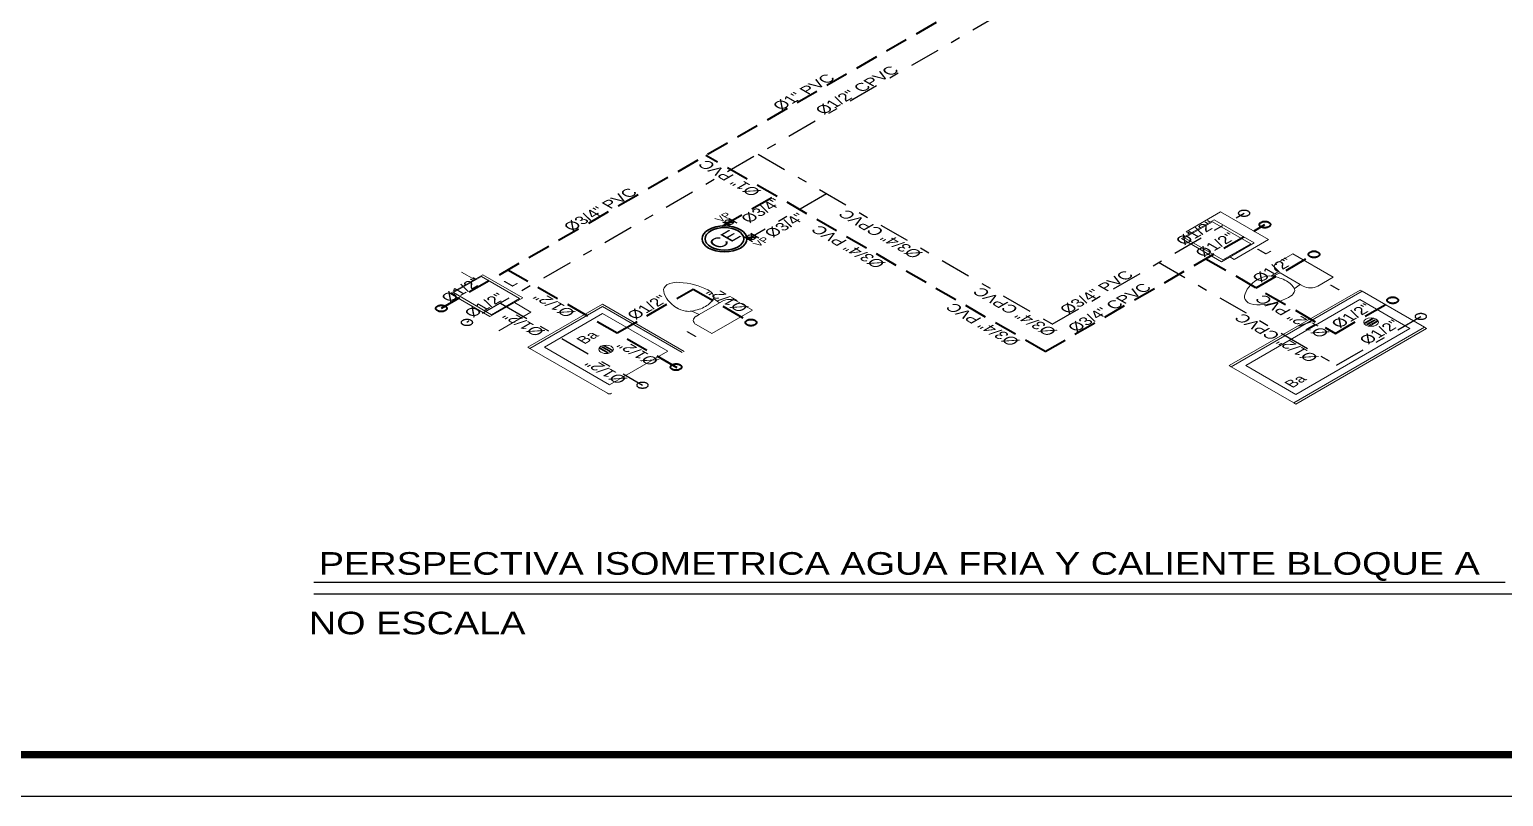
# Model space of a CAD drawing. Header units: feet. Extents: x 1019 to 2236, y -546 to 122.
# Drawn here: x 1080.21 to 1095.51, y -364.7 to -356.74 of the extents above; entities that cross this region are included whole.
import ezdxf

# ---------------------------------------------------------------- set-up
doc = ezdxf.new("R2010")
doc.units = ezdxf.units.FT
doc.header["$LTSCALE"] = 0.05
doc.header["$MEASUREMENT"] = 0
for name, pattern in [('CONTINUA', [0]), ('DASHDOT', [25.4, 12.7, -6.35, 0, -6.35]), ('HIDDEN', [9.525, 6.35, -3.175])]:
    doc.linetypes.add(name, pattern=pattern)
for name, color, linetype, lineweight in [('AGUA POTABLE', 5, 'HIDDEN', 35), ('AGUAFRIA', 5, 'HIDDEN', 30), ('I-FURN', 8, 'Continuous', 0), ('P-SANR-FIXT', 8, 'Continuous', 9)]:
    doc.layers.add(name, color=color, linetype=linetype, lineweight=lineweight)
for name, color, linetype in [('AGUA_CALIENTE', 1, 'DASHDOT'), ('MARCO', 1, 'Continuous'), ('textos', 7, 'Continuous'), ('TEXXT', 2, 'Continuous')]:
    doc.layers.add(name, color=color, linetype=linetype)
doc.styles.add('DAMIAN', font='arial.ttf', dxfattribs={"height": 0.12})

# ---------------------------------------------------------------- blocks, each defined once
blk = doc.blocks.new('bath_sink_6127 - bath_sink_6127-542651-Nivel 1')
at = {"layer": 'I-FURN'}
for p, q in [((0.293, 0.244), (0.293, 0.4)), ((0.395, 0.244), (-0.005, 0.244)), ((-0.005, 0.244), (-0.005, -0.245)), ((0.025, -0.234), (0.025, 0.233)), ((0.025, 0.233), (0.369, 0.233)), ((0.369, 0.233), (0.369, -0.234)), ((0.395, -0.245), (0.395, 0.244)), ((-0.005, -0.245), (0.395, -0.245)), ((0.369, -0.234), (0.025, -0.234)), ((0.293, -0.448), (0.293, -0.245)), ((-0.1, -0.448), (0.293, -0.448))]:
    blk.add_line(p, q, dxfattribs=at)
blk = doc.blocks.new('Toilet_-_Tank_-_3D_4840 - 17_ High_ Seat Not Visible-536545-Nivel 1')
at = {"layer": 'P-SANR-FIXT'}
for p, q in [((0.248, 0.489), (-0.248, 0.489)), ((-0.248, 0.489), (-0.248, 0.298)), ((0.248, 0.298), (0.248, 0.489)), ((-0.159, 0.21), (-0.123, 0.21)), ((-0.123, 0.21), (-0.132, 0.127)), ((-0.123, 0.21), (0.123, 0.21)), ((0.132, 0.127), (0.123, 0.21)), ((0.123, 0.21), (0.159, 0.21))]:
    blk.add_line(p, q, dxfattribs=at)
for centre, radius, start, end in [((-0.159, 0.298), 0.0889, 180, 270), ((0.159, 0.298), 0.0889, 270, 360), ((0, -0.104), 0.266, 90.1019, 119.8981), ((0, -0.104), 0.266, 60.1019, 89.8981), ((-0.023, 0.008), 0.167, 151.0596, 182.709), ((-0.083, 0.041), 0.0995, 119.8981, 151.0596), ((0.083, 0.041), 0.0995, 28.9404, 60.1019), ((0.023, 0.008), 0.167, 357.291, 28.9404), ((0.25, 0.021), 0.441, 182.709, 218.5058), ((-0.25, 0.021), 0.441, 321.4942, 357.291), ((0.011, -0.169), 0.136, 218.5058, 265.219), ((-0.011, -0.169), 0.136, 274.781, 321.4942)]:
    blk.add_arc(centre, radius, start, end, dxfattribs=at)
blk = doc.blocks.new('Shower_Stall_9385 - 1-684532-Nivel 1')
at = {"layer": 'P-SANR-FIXT'}
for p, q in [((-0.576, 0.533), (0.424, 0.533)), ((-0.576, -0.381), (-0.576, 0.533)), ((0.424, 0.508), (-0.551, 0.508)), ((-0.551, -0.381), (-0.551, 0.508)), ((-0.475, -0.279), (-0.475, 0.432)), ((-0.475, 0.432), (0.322, 0.432)), ((0.322, 0.432), (0.322, -0.279)), ((-0.121, 0.108), (-0.032, 0.108)), ((-0.032, 0.099), (-0.121, 0.099)), ((-0.121, 0.081), (-0.032, 0.081)), ((-0.032, 0.072), (-0.121, 0.072)), ((-0.121, 0.053), (-0.032, 0.053)), ((-0.032, 0.044), (-0.121, 0.044)), ((-0.576, -0.381), (-0.551, -0.381)), ((-0.551, -0.381), (0.398, -0.381)), ((0.322, -0.279), (-0.475, -0.279))]:
    blk.add_line(p, q, dxfattribs=at)
for centre, radius, start, end in [((-0.076, 0.076), 0.0635, 360, 180), ((-0.076, 0.076), 0.0635, 0, 180), ((-0.076, 0.076), 0.0635, 180, 360), ((-0.076, 0.076), 0.0635, 180, 360), ((-0.121, 0.103), 0.00444, 90, 270), ((-0.121, 0.076), 0.00444, 90, 270), ((-0.121, 0.049), 0.00444, 90, 270), ((-0.032, 0.103), 0.00444, 270, 90), ((-0.032, 0.076), 0.00444, 270, 90), ((-0.032, 0.049), 0.00444, 270, 90), ((0.398, -0.356), 0.0254, 270, 360)]:
    blk.add_arc(centre, radius, start, end, dxfattribs=at)
blk = doc.blocks.new('bath_sink_6127 - bath_sink_6127-V2-Nivel 1')
at = {"layer": 'I-FURN'}
for p, q in [((0.293, 0.297), (-0.127, 0.297)), ((-0.127, 0.297), (-0.127, -0.29)), ((0.293, 0.244), (0.293, 0.297)), ((0.395, 0.244), (-0.005, 0.244)), ((-0.005, 0.244), (-0.005, -0.245)), ((0.025, -0.234), (0.025, 0.233)), ((0.025, 0.233), (0.369, 0.233)), ((0.369, 0.233), (0.369, -0.234)), ((0.395, -0.245), (0.395, 0.244)), ((-0.005, -0.245), (0.395, -0.245)), ((0.369, -0.234), (0.025, -0.234)), ((0.293, -0.29), (0.293, -0.245)), ((0.293, -0.29), (-0.127, -0.29))]:
    blk.add_line(p, q, dxfattribs=at)
blk = doc.blocks.new('A$C24CF40E6')
at = {"layer": 'P-SANR-FIXT', "extrusion": (-2.36783e-12, 8.94772e-16, -1)}
for p, q in [((0, 0.814), (1.6, 0.814)), ((1.6, 0.789), (0, 0.789)), ((1.6, 0.814), (1.6, 0.789)), ((1.6, 0.025), (1.6, 0.789)), ((0.102, 0.713), (1.498, 0.713)), ((1.498, 0.713), (1.498, 0.102)), ((1.283, 0.439), (1.373, 0.439)), ((1.373, 0.43), (1.283, 0.43)), ((1.283, 0.412), (1.373, 0.412)), ((1.373, 0.403), (1.283, 0.403)), ((1.283, 0.384), (1.373, 0.384)), ((1.373, 0.375), (1.283, 0.375)), ((1.498, 0.102), (0.102, 0.102))]:
    blk.add_line(p, q, dxfattribs=at)
at = {"layer": 'P-SANR-FIXT', "extrusion": (2.36783e-12, 8.94772e-16, -1)}
for p, q in [((0, 0.814), (0, 0.789)), ((0, 0.025), (0, 0.789)), ((0.102, 0.713), (0.102, 0.102))]:
    blk.add_line(p, q, dxfattribs=at)
at = {"layer": 'P-SANR-FIXT', "extrusion": (-2.36783e-12, -8.94772e-16, -1)}
for p, q in [((1.6, 0.025), (0, 0.025)), ((0, 0), (1.6, 0)), ((1.6, 0), (1.6, 0.025))]:
    blk.add_line(p, q, dxfattribs=at)
at = {"layer": 'P-SANR-FIXT', "extrusion": (2.36783e-12, -8.94772e-16, -1)}
blk.add_line((0, 0), (0, 0.025), dxfattribs=at)
at = {"layer": 'P-SANR-FIXT', "extrusion": (-2.36783e-12, 8.94772e-16, -1)}
for centre, radius, start, end in [((-1.328, 0.407), 0.0635, 0, 180), ((-1.328, 0.407), 0.0635, 0, 180), ((-1.328, 0.407), 0.0635, 180, 0), ((-1.328, 0.407), 0.0635, 180, 0), ((-1.283, 0.434), 0.00444, 270, 90), ((-1.283, 0.407), 0.00444, 270, 90), ((-1.283, 0.38), 0.00444, 270, 90), ((-1.373, 0.434), 0.00444, 90, 270), ((-1.373, 0.407), 0.00444, 90, 270), ((-1.373, 0.38), 0.00444, 90, 270)]:
    blk.add_arc(centre, radius, start, end, dxfattribs=at)

msp = doc.modelspace()

# ---------------------------------------------------------------- hatches: boundary and pattern name
at = {"layer": 'AGUA POTABLE', "ltscale": 3, "extrusion": (0, 0.816497, 0.57735)}
h = msp.add_hatch(color=256, dxfattribs=at)
h.dxf.hatch_style = 1
edge = h.paths.add_edge_path()
edge.add_arc((-1093.037, 206.466), 0.0573, -135, 225)
h = msp.add_hatch(color=256, dxfattribs=at)
h.dxf.hatch_style = 1
edge = h.paths.add_edge_path()
edge.add_arc((-1093.547, 207.001), 0.0573, -135, 225)
h = msp.add_hatch(color=256, dxfattribs=at)
h.dxf.hatch_style = 1
edge = h.paths.add_edge_path()
edge.add_arc((-1084.486, 207.972), 0.0573, -135, 225)
h = msp.add_hatch(color=256, dxfattribs=at)
h.dxf.hatch_style = 1
edge = h.paths.add_edge_path()
edge.add_arc((-1094.364, 207.826), 0.0573, -135, 225)
h = msp.add_hatch(color=256, dxfattribs=at)
h.dxf.hatch_style = 1
edge = h.paths.add_edge_path()
edge.add_arc((-1087.701, 208.226), 0.0573, -135, 225)
h = msp.add_hatch(color=256, dxfattribs=at)
h.dxf.hatch_style = 1
edge = h.paths.add_edge_path()
edge.add_arc((-1086.924, 209.026), 0.0573, -135, 225)
at = {"layer": 'AGUA_CALIENTE', "ltscale": 0.5, "extrusion": (0, 0.816497, 0.57735)}
h = msp.add_hatch(color=256, dxfattribs=at)
h.dxf.hatch_style = 1
edge = h.paths.add_edge_path()
edge.add_arc((-1092.821, 206.262), 0.0573, -135, 225)
h = msp.add_hatch(color=256, dxfattribs=at)
h.dxf.hatch_style = 1
edge = h.paths.add_edge_path()
edge.add_arc((-1084.752, 208.224), 0.0573, -135, 225)
h = msp.add_hatch(color=256, dxfattribs=at)
h.dxf.hatch_style = 1
edge = h.paths.add_edge_path()
edge.add_arc((-1094.656, 208.117), 0.0573, -135, 225)
h = msp.add_hatch(color=256, dxfattribs=at)
h.dxf.hatch_style = 1
edge = h.paths.add_edge_path()
edge.add_arc((-1086.575, 209.352), 0.0573, -135, 225)
at = {"layer": 'TEXXT', "extrusion": (0, 0.816497, 0.57735)}
h = msp.add_hatch(color=256, dxfattribs=at)
h.dxf.hatch_style = 1
h.paths.add_polyline_path([(-1087.476, 206.374), (-1087.476, 206.42), (-1087.522, 206.42, 0.198912), (-1087.509, 206.387, 0.198912)])
h = msp.add_hatch(color=256, dxfattribs=at)
h.dxf.hatch_style = 1
h.paths.add_polyline_path([(-1087.476, 206.42), (-1087.431, 206.42, 0.198912), (-1087.444, 206.452, 0.198912), (-1087.476, 206.465)])
h = msp.add_hatch(color=256, dxfattribs=at)
h.dxf.hatch_style = 1
h.paths.add_polyline_path([(-1087.706, 206.646), (-1087.706, 206.691), (-1087.751, 206.691, 0.198912), (-1087.738, 206.659, 0.198912)])
h = msp.add_hatch(color=256, dxfattribs=at)
h.dxf.hatch_style = 1
h.paths.add_polyline_path([(-1087.706, 206.691), (-1087.66, 206.691, 0.198912), (-1087.674, 206.723, 0.198912), (-1087.706, 206.737)])

# ---------------------------------------------------------------- linework, layer by layer
at = {"layer": 'AGUA POTABLE', "ltscale": 0.75, "extrusion": (0, 0.816497, 0.57735)}
for p, q in [((1091.788, -355.416, -5.548), (1084.486, -359.632, 0.414)), ((1090.756, -360.079, 1.047), (1087.234, -358.045, -1.829)), ((1087.401, -358.779, -0.792), (1087.953, -358.46, -1.242)), ((1090.756, -360.079, 1.047), (1093.037, -358.763, -0.815)), ((1092.425, -359.116, -0.316), (1093.769, -359.891, 0.781)), ((1092.948, -359.417, 0.111), (1093.547, -359.071, -0.378)), ((1085.178, -359.232, -0.15), (1086.953, -360.257, 1.299)), ((1086.312, -359.887, 0.776), (1087.101, -359.432, 0.131)), ((1087.101, -359.432, 0.131), (1087.701, -359.778, 0.622)), ((1093.769, -359.891, 0.781), (1094.364, -359.548, 0.295))]:
    msp.add_line(p, q, dxfattribs=at)
at = {"layer": 'AGUA POTABLE', "ltscale": 3, "extrusion": (0, 0.816497, 0.57735)}
for centre in [(-1093.037, 206.466, -293.399), (-1093.547, 207.001, -293.399), (-1084.486, 207.972, -293.399), (-1094.364, 207.826, -293.399), (-1087.701, 208.226, -293.399), (-1086.924, 209.026, -293.399)]:
    msp.add_circle(centre, 0.0573, dxfattribs=at)
at = {"layer": 'AGUA_CALIENTE', "ltscale": 0.5, "extrusion": (0, 0.816497, 0.57735)}
for p, q in [((1092.824, -355.117, -5.97), (1084.752, -359.778, 0.621)), ((1087.775, -358.032, -1.848), (1090.829, -359.795, 0.645)), ((1088.486, -358.442, -1.268), (1087.658, -358.92, -0.592)), ((1090.829, -359.795, 0.645), (1092.821, -358.644, -0.982)), ((1091.932, -359.153, -0.262), (1093.781, -360.221, 1.248)), ((1085.1, -359.577, 0.337), (1086.575, -360.428, 1.541)), ((1093.781, -360.221, 1.248), (1094.656, -359.716, 0.533))]:
    msp.add_line(p, q, dxfattribs=at)
for centre in [(-1092.821, 206.262, -293.399), (-1084.752, 208.224, -293.399), (-1094.656, 208.117, -293.399), (-1086.575, 209.352, -293.399)]:
    msp.add_circle(centre, 0.0573, dxfattribs=at)
at = {"layer": 'AGUAFRIA', "color": 3, "linetype": 'CONTINUA', "extrusion": (0, 0.816497, 0.57735)}
for radius in [0.233, 0.201]:
    msp.add_circle((-1087.426, 206.722, -293.399), radius, dxfattribs=at)
at = {"layer": 'MARCO'}
msp.add_lwpolyline([(1054.272, -322.696), (1118.772, -322.696), (1118.772, -364.696), (1054.272, -364.696)], close=True, dxfattribs=at)
at = {"layer": 'MARCO', "const_width": 0.075}
msp.add_lwpolyline([(1111.6, -323.13), (1054.706, -323.13), (1054.706, -364.262), (1111.6, -364.262)], close=True, dxfattribs=at)
at = {"layer": 'TEXXT', "extrusion": (0, 0.816497, 0.57735)}
for p, q in [((1087.469, -358.695, -0.91), (1087.553, -358.743, -0.843)), ((1087.476, -358.762, -0.816), (1087.476, -358.709, -0.89)), ((1087.405, -358.733, -0.857), (1087.488, -358.78, -0.791)), ((1087.431, -358.736, -0.853), (1087.522, -358.736, -0.853)), ((1087.699, -358.852, -0.688), (1087.782, -358.899, -0.621)), ((1087.706, -358.919, -0.594), (1087.706, -358.866, -0.668)), ((1087.634, -358.889, -0.636), (1087.718, -358.937, -0.569)), ((1087.66, -358.892, -0.631), (1087.751, -358.892, -0.631))]:
    msp.add_line(p, q, dxfattribs=at)
at = {"layer": 'TEXXT', "color": 4}
msp.add_line((1083.164, -362.472), (1095.533, -362.472), dxfattribs=at)
at = {"layer": 'TEXXT', "color": 3}
msp.add_line((1083.164, -362.592), (1095.67, -362.592), dxfattribs=at)
at = {"layer": 'TEXXT', "extrusion": (0, 0.816497, 0.57735)}
for centre in [(-1087.476, 206.42, -293.399), (-1087.706, 206.691, -293.399)]:
    msp.add_circle(centre, 0.0455, dxfattribs=at)

# ---------------------------------------------------------------- block references
at = {"extrusion": (0, 0.816497, 0.57735), "xscale": 1.200000000000001, "yscale": 1.200000000000001, "zscale": 1.200000000000001, "rotation": 225}
msp.add_blockref('A$C24CF40E6', (-1093.358, 209.69, -293.399), dxfattribs=at)
at = {"layer": 'I-FURN', "extrusion": (-1.67494e-12, -0.816497, -0.57735), "xscale": -1.2, "yscale": 1.2, "zscale": 1.2}
for name, p, rotation in [('bath_sink_6127 - bath_sink_6127-V2-Nivel 1', (1092.714, 206.591, 293.399), 314.9999999999322), ('bath_sink_6127 - bath_sink_6127-542651-Nivel 1', (1084.788, 207.908, 293.399), 134.9999999999321)]:
    msp.add_blockref(name, p, dxfattribs=dict(at, rotation=rotation))
at = {"layer": 'P-SANR-FIXT', "extrusion": (-1.67494e-12, -0.816497, -0.57735), "xscale": -1.2, "yscale": 1.2, "zscale": 1.2}
for name, p, rotation in [('Toilet_-_Tank_-_3D_4840 - 17_ High_ Seat Not Visible-536545-Nivel 1', (1093.122, 207.614, 293.399), 224.9999999999322), ('Toilet_-_Tank_-_3D_4840 - 17_ High_ Seat Not Visible-536545-Nivel 1', (1087.091, 207.8, 293.399), 314.9999999999322), ('Shower_Stall_9385 - 1-684532-Nivel 1', (1086.197, 208.836, 293.399), 224.9999999999322)]:
    msp.add_blockref(name, p, dxfattribs=dict(at, rotation=rotation))

# ---------------------------------------------------------------- texts
at = {"layer": 'textos', "color": 7, "style": 'DAMIAN', "width": 1.2}
for s, height, p in [('PERSPECTIVA ISOMETRICA AGUA FRIA Y CALIENTE BLOQUE A', 0.23447, (1083.214, -362.395)), ('NO ESCALA', 0.2345, (1083.11, -363.013))]:
    msp.add_text(s, height=height, dxfattribs=at).set_placement(p)
at = {"layer": 'TEXXT', "extrusion": (0, 0.816497, 0.57735), "style": 'DAMIAN'}
for s, insert, char_height, width, attachment_point, text_direction in [('\\A1;{\\fArial|b0|i0|c238|p34;%%C}1/2{\\fArial|b0|i0|c238|p34;"} CPVC', (1089.147, -357.108, -3.155), 0.144, 3.4848, 3, (0.707107, 0.408248, -0.57735)), ('\\A1;{\\fArial|b0|i0|c238|p34;%%C}1{\\fArial|b0|i0|c238|p34;"} PVC', (1088.484, -357.191, -3.037), 0.144, 3.4848, 3, (0.707107, 0.408248, -0.57735)), ('\\A1;{\\fArial|b0|i0|c238|p34;%%C}1{\\fArial|b0|i0|c238|p34;"} PVC', (1087.14, -358.145, -1.688), 0.144, 3.4848, 3, (-0.707107, 0.408248, -0.57735)), ('\\A1;{\\fArial|b0|i0|c238|p34;%%C}3/4{\\fArial|b0|i0|c238|p34;"} PVC', (1086.431, -358.376, -1.362), 0.144, 3.4848, 3, (0.707107, 0.408248, -0.57735)), ('\\A1;{\\fArial|b0|i0|c238|p34;%%C}3/4{\\fArial|b0|i0|c238|p34;"}  ', (1087.939, -358.484, -1.209), 0.144, 3.4848, 3, (0.707107, 0.408248, -0.57735)), ('VP', (1087.318, -358.702, -0.9), 0.0943, 1.46362, 1, (0.707107, 0.408248, -0.57735)), ('\\A1;{\\fArial|b0|i0|c238|p34;%%C}3/4{\\fArial|b0|i0|c238|p34;"}  ', (1088.183, -358.634, -0.997), 0.144, 3.4848, 3, (0.707107, 0.408248, -0.57735)), ('\\A1;{\\fArial|b0|i0|c238|p34;%%C}3/4{\\fArial|b0|i0|c238|p34;"} CPVC', (1088.596, -358.661, -0.959), 0.144, 3.4848, 3, (-0.707107, 0.408248, -0.57735)), ('\\A1;{\\fArial|b0|i0|c238|p34;%%C}1/2{\\fArial|b0|i0|c238|p34;"}  ', (1092.094, -358.92, -0.592), 0.144, 3.4848, 1, (0.707107, 0.408248, -0.57735)), ('CE', (1087.243, -358.949, -0.552), 0.1752, 2.71814, 1, (0.707107, 0.408248, -0.57735)), ('\\A1;{\\fArial|b0|i0|c238|p34;%%C}3/4{\\fArial|b0|i0|c238|p34;"} PVC', (1088.314, -358.823, -0.729), 0.144, 3.4848, 3, (-0.707107, 0.408248, -0.57735)), ('\\A1;{\\fArial|b0|i0|c238|p34;%%C}1/2{\\fArial|b0|i0|c238|p34;"}  ', (1092.297, -359.045, -0.415), 0.144, 3.4848, 1, (0.707107, 0.408248, -0.57735)), ('VP', (1087.713, -358.957, -0.54), 0.0943, 1.46362, 1, (0.707107, 0.408248, -0.57735)), (' L', (1092.907, -359.046, -0.414), 0.132, 3.4848, 1, (0.707107, 0.408248, -0.57735)), ('\\A1;{\\fArial|b0|i0|c238|p34;%%C}1/2{\\fArial|b0|i0|c238|p34;"}  ', (1092.889, -359.307, -0.045), 0.144, 3.4848, 1, (0.707107, 0.408248, -0.57735)), ('\\A1;{\\fArial|b0|i0|c238|p34;%%C}1/2{\\fArial|b0|i0|c238|p34;"}  ', (1084.468, -359.512, 0.245), 0.144, 3.4848, 1, (0.707107, 0.408248, -0.57735)), ('\\A1;{\\fArial|b0|i0|c238|p34;%%C}3/4{\\fArial|b0|i0|c238|p34;"} PVC', (1091.582, -359.233, -0.149), 0.144, 3.4848, 3, (0.707107, 0.408248, -0.57735)), ('\\A1;{\\fArial|b0|i0|c238|p34;%%C}1/2{\\fArial|b0|i0|c238|p34;"}  ', (1084.71, -359.671, 0.47), 0.144, 3.4848, 1, (0.707107, 0.408248, -0.57735)), (' L', (1085.085, -359.38, 0.058), 0.132, 3.4848, 1, (0.707107, 0.408248, -0.57735)), ('\\A1;{\\fArial|b0|i0|c238|p34;%%C}1/2{\\fArial|b0|i0|c238|p34;"}  ', (1086.398, -359.693, 0.501), 0.144, 3.4848, 1, (0.707107, 0.408248, -0.57735)), ('\\A1;{\\fArial|b0|i0|c238|p34;%%C}1/2{\\fArial|b0|i0|c238|p34;"}  ', (1087.584, -359.678, 0.479), 0.144, 3.4848, 1, (-0.707107, 0.408248, -0.57735)), ('\\A1;{\\fArial|b0|i0|c238|p34;%%C}3/4{\\fArial|b0|i0|c238|p34;"} CPVC', (1089.992, -359.467, 0.181), 0.144, 3.4848, 3, (-0.707107, 0.408248, -0.57735)), ('\\A1;{\\fArial|b0|i0|c238|p34;%%C}3/4{\\fArial|b0|i0|c238|p34;"} CPVC', (1091.768, -359.363, 0.034), 0.144, 3.4848, 3, (0.707107, 0.408248, -0.57735)), (' I', (1093.662, -359.419, 0.113), 0.132, 3.4848, 1, (0.707107, 0.408248, -0.57735)), ('\\A1;{\\fArial|b0|i0|c238|p34;%%C}1/2{\\fArial|b0|i0|c238|p34;"}  ', (1085.788, -359.73, 0.553), 0.144, 3.4848, 1, (-0.707107, 0.408248, -0.57735)), ('\\A1;{\\fArial|b0|i0|c238|p34;%%C}3/4{\\fArial|b0|i0|c238|p34;"} PVC', (1089.71, -359.629, 0.411), 0.144, 3.4848, 3, (-0.707107, 0.408248, -0.57735)), ('\\A1;{\\fArial|b0|i0|c238|p34;%%C}1/2{\\fArial|b0|i0|c238|p34;"} PVC', (1092.923, -359.543, 0.289), 0.144, 3.4848, 3, (-0.707107, 0.408248, -0.57735)), ('\\A1;{\\fArial|b0|i0|c238|p34;%%C}1/2{\\fArial|b0|i0|c238|p34;"}  ', (1093.71, -359.781, 0.625), 0.144, 3.4848, 1, (0.707107, 0.408248, -0.57735)), ('\\A1;{\\fArial|b0|i0|c238|p34;%%C}1/2{\\fArial|b0|i0|c238|p34;"}  ', (1085.468, -359.928, 0.833), 0.144, 3.4848, 1, (-0.707107, 0.408248, -0.57735)), ('\\A1;{\\fArial|b0|i0|c238|p34;%%C}1/2{\\fArial|b0|i0|c238|p34;"} CPVC', (1092.708, -359.738, 0.565), 0.144, 3.4848, 3, (-0.707107, 0.408248, -0.57735)), ('\\A1;{\\fArial|b0|i0|c238|p34;%%C}1/2{\\fArial|b0|i0|c238|p34;"}  ', (1094.002, -359.95, 0.864), 0.144, 3.4848, 1, (0.707107, 0.408248, -0.57735)), (' Ba', (1085.841, -359.974, 0.898), 0.132, 3.4848, 1, (0.707107, 0.408248, -0.57735)), (' I', (1086.983, -359.903, 0.798), 0.132, 3.4848, 1, (0.707107, 0.408248, -0.57735)), ('\\A1;{\\fArial|b0|i0|c238|p34;%%C}1/2{\\fArial|b0|i0|c238|p34;"}  ', (1086.656, -360.231, 1.261), 0.144, 3.4848, 1, (-0.707107, 0.408248, -0.57735)), ('\\A1;{\\fArial|b0|i0|c238|p34;%%C}1/2{\\fArial|b0|i0|c238|p34;"}  ', (1086.324, -360.422, 1.532), 0.144, 3.4848, 1, (-0.707107, 0.408248, -0.57735)), (' Ba', (1093.191, -360.428, 1.54), 0.132, 3.4848, 1, (0.707107, 0.408248, -0.57735))]:
    msp.add_mtext(s, dxfattribs=dict(at, insert=insert, char_height=char_height, width=width, attachment_point=attachment_point, text_direction=text_direction))

doc.saveas('drawing.dxf')
